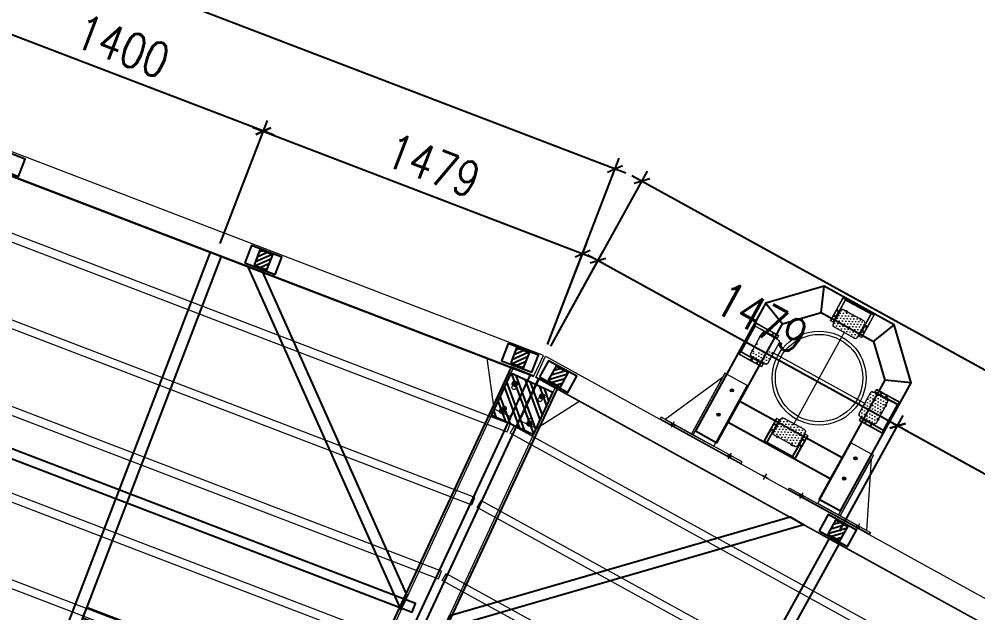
# Model space of a CAD drawing. Extents: x 8238 to 123366, y -35216 to 128109.
# Drawn here: x 83776 to 87922, y 96279 to 98847 of the extents above; entities that cross this region are included whole.
import ezdxf

# ---------------------------------------------------------------- set-up
doc = ezdxf.new("R2010")
doc.units = 0
doc.header["$LTSCALE"] = 1000
doc.header["$MEASUREMENT"] = 0
for name, pattern in [('CENTER', [2, 1.25, -0.25, 0.25, -0.25]), ('DASHED', [0.75, 0.5, -0.25]), ('HIDDEN', [0.375, 0.25, -0.125])]:
    doc.linetypes.add(name, pattern=pattern)
for name, color, linetype in [('主框型材', 4, 'Continuous'), ('卡槽', 242, 'Continuous'), ('标注', 9, 'Continuous'), ('栏杆基座', 214, 'Continuous'), ('栏杆柱', 6, 'Continuous'), ('连接端梁', 130, 'Continuous'), ('铝横梁', 220, 'Continuous')]:
    doc.layers.add(name, color=color, linetype=linetype)
for name, color, linetype, lineweight in [('加强板', 140, 'Continuous', 18), ('导框型材', 2, 'Continuous', 18), ('虚线', 8, 'Continuous', 0), ('轮子座', 7, 'Continuous', 9), ('铝主梁', 3, 'Continuous', 9), ('铝龙骨', 7, 'Continuous', 9)]:
    doc.layers.add(name, color=color, linetype=linetype, lineweight=lineweight)
doc.styles.add('HZTXT', font='txtw.shx', dxfattribs={"width": 0.8, "bigfont": 'hztxtw.shx'})
doc.dimstyles.new('DIM-50', dxfattribs={"dimscale": 50, "dimtxt": 3, "dimasz": 1, "dimexe": 1, "dimexo": 1, "dimgap": 1, "dimtad": 1, "dimdec": 1, "dimdsep": 46, "dimtxsty": 'HZTXT', "dimblk": 'OBLIQUE', "dimblk1": 'ARCHTICK', "dimblk2": 'OBLIQUE', "dimcen": 0, "dimdle": 1, "dimclrd": 9, "dimclre": 9, "dimclrt": 2, "dimadec": 1, "dimazin": 0, "dimtfac": 1, "dimtdec": 1, "dimtix": 1, "dimtmove": 2, "dimatfit": 3, "dimldrblk": 'OBLIQUE', "dimfxl": 15, "dimtolj": 1, "dimtzin": 0, "dimarcsym": 1})
pattern_1 = [(0, (1212.185, -561.11), (6.35, 12.7), [0, -12.7])]

# ---------------------------------------------------------------- blocks, each defined once
blk = doc.blocks.new('_Oblique')
at = {"color": 0, "linetype": 'ByBlock', "lineweight": -2}
blk.add_line((-0.5, -0.5), (0.5, 0.5), dxfattribs=at)
blk = doc.blocks.new('*D65')
at = {"layer": 'Defpoints', "color": 0, "transparency": 16777216}
for p in [(54683.7, 72099.8), (54683.7, 71529.9), (56083.7, 71529.9)]:
    blk.add_point(p, dxfattribs=at)
at = {"layer": '标注', "color": 9, "lineweight": -2, "transparency": 16777216}
for p, q in [((54683.7, 71579.9), (54683.7, 72149.8)), ((56083.7, 71579.9), (56083.7, 72149.8)), ((56133.7, 72099.8), (54633.7, 72099.8))]:
    blk.add_line(p, q, dxfattribs=at)
at = {"layer": '标注', "color": 9, "lineweight": -2, "transparency": 16777216, "xscale": 50, "yscale": 50, "zscale": 50, "rotation": 180}
blk.add_blockref('_Oblique', (54683.7, 72099.8), dxfattribs=at)
at = {"layer": '标注', "color": 9, "lineweight": -2, "transparency": 16777216, "xscale": 50, "yscale": 50, "zscale": 50}
blk.add_blockref('_Oblique', (56083.7, 72099.8), dxfattribs=at)
at = {"layer": '标注', "color": 2, "transparency": 16777216, "insert": (55383.7, 72224.8), "char_height": 150, "attachment_point": 5, "style": 'HZTXT'}
blk.add_mtext('\\A1;1400', dxfattribs=at)
blk = doc.blocks.new('_ArchTick')
at = {"color": 0, "linetype": 'ByBlock', "const_width": 0.4}
blk.add_lwpolyline([(-0.5, -0.5), (0.5, 0.5)], dxfattribs=at)
blk = doc.blocks.new('*D67')
at = {"layer": 'Defpoints', "color": 0, "transparency": 16777216}
for p in [(57562.7, 72492.5), (49004.7, 71627.9), (57562.7, 71627.9)]:
    blk.add_point(p, dxfattribs=at)
at = {"layer": '标注', "color": 9, "lineweight": -2, "transparency": 16777216}
for p, q in [((49004.7, 71677.9), (49004.7, 72542.5)), ((57562.7, 71677.9), (57562.7, 72542.5)), ((48954.7, 72492.5), (57612.7, 72492.5))]:
    blk.add_line(p, q, dxfattribs=at)
at = {"layer": '标注', "color": 9, "lineweight": -2, "transparency": 16777216, "xscale": 50, "yscale": 50, "zscale": 50, "rotation": 180}
blk.add_blockref('_Oblique', (49004.7, 72492.5), dxfattribs=at)
at = {"layer": '标注', "color": 9, "lineweight": -2, "transparency": 16777216, "xscale": 50, "yscale": 50, "zscale": 50}
blk.add_blockref('_Oblique', (57562.7, 72492.5), dxfattribs=at)
at = {"layer": '标注', "color": 2, "transparency": 16777216, "insert": (53283.7, 72617.5), "char_height": 150, "attachment_point": 5, "style": 'HZTXT'}
blk.add_mtext('\\A1;8558', dxfattribs=at)
blk = doc.blocks.new('*D68')
at = {"layer": 'Defpoints', "color": 0, "transparency": 16777216}
for p in [(57562.7, 72099.8), (57562.7, 71627.9), (56083.7, 71529.9)]:
    blk.add_point(p, dxfattribs=at)
at = {"layer": '标注', "color": 9, "lineweight": -2, "transparency": 16777216}
for p, q in [((56083.7, 71579.9), (56083.7, 72149.8)), ((57562.7, 71677.9), (57562.7, 72149.8)), ((56033.7, 72099.8), (57612.7, 72099.8))]:
    blk.add_line(p, q, dxfattribs=at)
at = {"layer": '标注', "color": 9, "lineweight": -2, "transparency": 16777216, "xscale": 50, "yscale": 50, "zscale": 50, "rotation": 180}
blk.add_blockref('_Oblique', (56083.7, 72099.8), dxfattribs=at)
at = {"layer": '标注', "color": 9, "lineweight": -2, "transparency": 16777216, "xscale": 50, "yscale": 50, "zscale": 50}
blk.add_blockref('_Oblique', (57562.7, 72099.8), dxfattribs=at)
at = {"layer": '标注', "color": 2, "transparency": 16777216, "insert": (56823.2, 72224.8), "char_height": 150, "attachment_point": 5, "style": 'HZTXT'}
blk.add_mtext('\\A1;1479', dxfattribs=at)
blk = doc.blocks.new('*D92')
at = {"layer": 'Defpoints', "color": 0, "transparency": 16777216}
for p in [(66171.6, 71967.1), (64771.6, 71397.2), (66171.6, 71397.2)]:
    blk.add_point(p, dxfattribs=at)
at = {"layer": '标注', "color": 9, "lineweight": -2, "transparency": 16777216}
for p, q in [((64771.6, 71447.2), (64771.6, 72017.1)), ((66171.6, 71447.2), (66171.6, 72017.1)), ((64721.6, 71967.1), (66221.6, 71967.1))]:
    blk.add_line(p, q, dxfattribs=at)
at = {"layer": '标注', "color": 9, "lineweight": -2, "transparency": 16777216, "xscale": 50, "yscale": 50, "zscale": 50, "rotation": 180}
blk.add_blockref('_Oblique', (64771.6, 71967.1), dxfattribs=at)
at = {"layer": '标注', "color": 9, "lineweight": -2, "transparency": 16777216, "xscale": 50, "yscale": 50, "zscale": 50}
blk.add_blockref('_Oblique', (66171.6, 71967.1), dxfattribs=at)
at = {"layer": '标注', "color": 2, "transparency": 16777216, "insert": (65471.6, 72092.1), "char_height": 150, "attachment_point": 5, "style": 'HZTXT'}
blk.add_mtext('\\A1;1400', dxfattribs=at)
blk = doc.blocks.new('*D95')
at = {"layer": 'Defpoints', "color": 0, "transparency": 16777216}
for p in [(63292.6, 72359.8), (63292.6, 71495.2), (71850.6, 71495.2)]:
    blk.add_point(p, dxfattribs=at)
at = {"layer": '标注', "color": 9, "lineweight": -2, "transparency": 16777216}
for p, q in [((63292.6, 71545.2), (63292.6, 72409.8)), ((71850.6, 71545.2), (71850.6, 72409.8)), ((71900.6, 72359.8), (63242.6, 72359.8))]:
    blk.add_line(p, q, dxfattribs=at)
at = {"layer": '标注', "color": 9, "lineweight": -2, "transparency": 16777216, "xscale": 50, "yscale": 50, "zscale": 50, "rotation": 180}
blk.add_blockref('_Oblique', (63292.6, 72359.8), dxfattribs=at)
at = {"layer": '标注', "color": 9, "lineweight": -2, "transparency": 16777216, "xscale": 50, "yscale": 50, "zscale": 50}
blk.add_blockref('_Oblique', (71850.6, 72359.8), dxfattribs=at)
at = {"layer": '标注', "color": 2, "transparency": 16777216, "insert": (67571.6, 72484.8), "char_height": 150, "attachment_point": 5, "style": 'HZTXT'}
blk.add_mtext('\\A1;8558', dxfattribs=at)
blk = doc.blocks.new('*D96')
at = {"layer": 'Defpoints', "color": 0, "transparency": 16777216}
for p in [(63292.6, 71967.1), (63292.6, 71495.2), (64771.6, 71397.2)]:
    blk.add_point(p, dxfattribs=at)
at = {"layer": '标注', "color": 9, "lineweight": -2, "transparency": 16777216}
for p, q in [((63292.6, 71545.2), (63292.6, 72017.1)), ((64771.6, 71447.2), (64771.6, 72017.1)), ((64821.6, 71967.1), (63242.6, 71967.1))]:
    blk.add_line(p, q, dxfattribs=at)
at = {"layer": '标注', "color": 9, "lineweight": -2, "transparency": 16777216, "xscale": 50, "yscale": 50, "zscale": 50, "rotation": 180}
blk.add_blockref('_Oblique', (63292.6, 71967.1), dxfattribs=at)
at = {"layer": '标注', "color": 9, "lineweight": -2, "transparency": 16777216, "xscale": 50, "yscale": 50, "zscale": 50}
blk.add_blockref('_Oblique', (64771.6, 71967.1), dxfattribs=at)
at = {"layer": '标注', "color": 2, "transparency": 16777216, "insert": (64032.1, 72092.1), "char_height": 150, "attachment_point": 5, "style": 'HZTXT'}
blk.add_mtext('\\A1;1479', dxfattribs=at)
blk = doc.blocks.new('橡胶块200x200x60')
h = blk.add_hatch()
h.set_pattern_fill('ANSI32', color=256, scale=10)
h.set_pattern_definition([(45, (0, 0), (-33.67596, 33.67596), []), (45, (22.45, 0), (-33.67596, 33.67596), [])])
h.paths.add_polyline_path([(25487.9, 88551.2), (25687.9, 88551.2), (25687.9, 88751.2), (25487.9, 88751.2)])
blk.add_lwpolyline([(25487.9, 88551.2), (25687.9, 88551.2), (25687.9, 88751.2), (25487.9, 88751.2)], close=True)
for points in [[(25522.9, 88726.2), (25522.9, 88706.2)], [(25652.9, 88726.2), (25652.9, 88706.2)], [(25512.9, 88716.2), (25532.9, 88716.2)], [(25662.9, 88716.2), (25642.9, 88716.2)], [(25522.9, 88576.2), (25522.9, 88596.2)], [(25652.9, 88576.2), (25652.9, 88596.2)], [(25512.9, 88586.2), (25532.9, 88586.2)], [(25662.9, 88586.2), (25642.9, 88586.2)]]:
    blk.add_lwpolyline(points)
for centre, radius in [((25522.9, 88716.2), 10), ((25522.9, 88716.2), 8), ((25652.9, 88716.2), 10), ((25652.9, 88716.2), 8), ((25522.9, 88586.2), 10), ((25652.9, 88586.2), 10), ((25522.9, 88586.2), 8), ((25652.9, 88586.2), 8)]:
    blk.add_circle(centre, radius)
blk = doc.blocks.new('*U906')
h = blk.add_hatch()
h.set_pattern_fill('DOTS', color=256, scale=8)
h.set_pattern_definition(pattern_1)
h.paths.add_polyline_path([(64, 50, 0.4142135624), (54, 60), (-11, 60, 0.4142135624), (-21, 50), (-21, -50, 0.4142135624), (-11, -60), (54, -60, 0.4142135624), (64, -50)])
at = {"layer": '导框型材', "color": 0, "linetype": 'Continuous'}
for p, q in [((-64, 63.508929), (-64, 75.5)), ((-64, 75.5), (-63.389317, 75.5)), ((-64, -63.50893), (-64, 63.508929)), ((-7.891644, 75.5), (-63.389317, 75.5)), ((-63.389317, 75.5), (-63.389317, 64.5)), ((-63.389317, 64.5), (-7.891644, 64.5)), ((-62, 77.5), (-6.502327, 77.5)), ((-62, 62.5), (-62, -62.5)), ((-6.502327, 62.5), (-62, 62.5)), ((-2.965328, 75.5), (-7.891644, 75.5)), ((-7.891644, 75.5), (-7.891644, 64.5)), ((-7.891644, 64.5), (-2.965328, 64.5)), ((-6.502327, 77.5), (-1.08338, 77.5)), ((-1.08338, 62.5), (-6.502327, 62.5)), ((47.5, 75.5), (-2.965328, 75.5)), ((-2.965328, 64.5), (-2.965328, 75.5)), ((47.5, 64.5), (-2.965328, 64.5)), ((-1.08338, 77.5), (45.5, 77.5)), ((45.5, 62.5), (-1.08338, 62.5)), ((31, 62.498484), (31, 60)), ((47.5, 64.5), (47.5, 75.5)), ((-64, -63.78066), (-64, -63.500287)), ((-64, -75.5), (-64, -63.78066)), ((-64, -75.5), (-63.389317, -75.5)), ((-63.389317, -64.5), (-63.389317, -75.5)), ((-7.891644, -64.5), (-63.389317, -64.5)), ((-63.389317, -75.5), (-7.891644, -75.5)), ((-62, -62.5), (-6.502327, -62.5)), ((-6.502327, -77.5), (-62, -77.5)), ((-2.965328, -64.5), (-7.891644, -64.5)), ((-7.891644, -75.5), (-7.891644, -64.5)), ((-7.891644, -75.5), (-2.965328, -75.5)), ((-6.502327, -62.5), (-1.08338, -62.5)), ((-1.08338, -77.5), (-6.502327, -77.5)), ((47.5, -64.5), (-2.965328, -64.5)), ((-2.965328, -64.5), (-2.965328, -75.5)), ((47.5, -75.5), (-2.965328, -75.5)), ((-1.08338, -62.5), (45.5, -62.5)), ((45.5, -77.5), (-1.08338, -77.5)), ((31, -60), (31, -62.498484)), ((47.5, -75.5), (47.5, -64.5))]:
    blk.add_line(p, q, dxfattribs=at)
at = {"layer": '导框型材', "color": 1, "linetype": 'CENTER', "ltscale": 0.1}
for p, q in [((18.75, 70), (24.25, 70)), ((21.5, 67.25), (21.5, 72.75)), ((18.75, -70), (24.25, -70)), ((21.5, -72.75), (21.5, -67.25))]:
    blk.add_line(p, q, dxfattribs=at)
at = {"layer": '导框型材', "color": 1, "linetype": 'CENTER', "ltscale": 0.28}
for p, q in [((-18.5, 35), (-14.5, 35)), ((-16.5, 37), (-16.5, 33)), ((-18.5, -35), (-14.5, -35)), ((-16.5, -37), (-16.5, -33))]:
    blk.add_line(p, q, dxfattribs=at)
at = {"layer": '导框型材', "color": 1, "linetype": 'CENTER', "ltscale": 0.404352}
for p, q in [((-18.5, 0), (-14.5, 0)), ((-16.5, -2), (-16.5, 2))]:
    blk.add_line(p, q, dxfattribs=at)
at = {"layer": '导框型材', "color": 0}
blk.add_lwpolyline([(-11, 60), (54, 60, -0.4142135624), (64, 50), (64, -50, -0.4142135624), (54, -60), (-11, -60, -0.4142135624), (-21, -50), (-21, 50, -0.4142135624)], format="xyb", close=True, dxfattribs=at)
for centre in [(21.5, 70), (21.5, -70)]:
    blk.add_circle(centre, 2.5, dxfattribs=at)
at = {"layer": '导框型材', "color": 0, "linetype": 'Continuous', "extrusion": (0, 0, -1)}
for centre, start, end in [((62, 75.5), 0, 90), ((62, 64.5), 270, 0), ((62, -64.5), 0, 90), ((62, -75.5), 270, 0)]:
    blk.add_arc(centre, 2, start, end, dxfattribs=at)
at = {"layer": '导框型材', "color": 0, "linetype": 'Continuous'}
for centre, radius, start, end in [((45.5, 75.5), 2, 0, 90), ((45.5, 64.5), 2, 270, 0), ((-16.5, -35), 7, 130.005200884, 229.994799116), ((45.5, -64.5), 2, 0, 90), ((45.5, -75.5), 2, 270, 0)]:
    blk.add_arc(centre, radius, start, end, dxfattribs=at)
at = {"layer": '导框型材', "color": 0, "linetype": 'Continuous', "extrusion": (1.22461e-16, 0, -1)}
blk.add_arc((16.5, 35), 7, 310.005200884, 49.994799116, dxfattribs=at)
at = {"layer": '导框型材', "color": 0, "linetype": 'Continuous'}
for centre, major_axis, ratio, start_param, end_param in [((-62, 75.5), (0, 2), 0.694658, 0, 1.5707963268), ((-6.502327, 75.5), (0, -2), 0.694658, 3.1415926536, 4.7123889804), ((-6.502327, 64.5), (0, 2), 0.694658, 1.5707963268, 3.1415926536), ((-1.08338, 75.5), (0, -2), 0.940974, 3.1415926536, 4.7123889804), ((-1.08338, 64.5), (0, 2), 0.940974, 1.5707963268, 3.1415926536), ((-62, -75.5), (0, 2), 0.694658, 1.5707963268, 3.1415926536), ((-6.502327, -64.5), (0, 2), 0.694658, 0, 1.5707963268), ((-6.502327, -75.5), (0, 2), 0.694658, 1.5707963268, 3.1415926536), ((-1.08338, -64.5), (0, 2), 0.940974, 0, 1.5707963268), ((-1.08338, -75.5), (0, 2), 0.940974, 1.5707963268, 3.1415926536)]:
    blk.add_ellipse(centre, major_axis=major_axis, ratio=ratio, start_param=start_param, end_param=end_param, dxfattribs=at)
at = {"layer": '导框型材', "color": 0, "linetype": 'Continuous', "extrusion": (0, 0, -1)}
for centre, start_param, end_param in [((-62, 64.5), 0, 1.5707963268), ((-62, -64.5), 1.5707963268, 3.1415926536)]:
    blk.add_ellipse(centre, major_axis=(0, -2), ratio=0.694658, start_param=start_param, end_param=end_param, dxfattribs=at)
blk = doc.blocks.new('*U902')
at = {"layer": '轮子座', "color": 0, "linetype": 'ByBlock', "lineweight": -2, "transparency": 16777216}
blk.add_blockref('*U906', (0, 0), dxfattribs=at)
blk = doc.blocks.new('*U903')
h = blk.add_hatch()
h.set_pattern_fill('DOTS', color=256, scale=8)
h.set_pattern_definition(pattern_1)
h.paths.add_polyline_path([(64, 50, 0.4142135624), (54, 60), (-11, 60, 0.4142135624), (-21, 50), (-21, -50, 0.4142135624), (-11, -60), (54, -60, 0.4142135624), (64, -50)])
at = {"layer": '导框型材', "color": 0, "linetype": 'Continuous'}
for p, q in [((-64, 63.508929), (-64, 75.5)), ((-64, 75.5), (-63.389317, 75.5)), ((-64, -63.50893), (-64, 63.508929)), ((-7.891644, 75.5), (-63.389317, 75.5)), ((-63.389317, 75.5), (-63.389317, 64.5)), ((-63.389317, 64.5), (-7.891644, 64.5)), ((-62, 77.5), (-6.502327, 77.5)), ((-62, 62.5), (-62, -62.5)), ((-6.502327, 62.5), (-62, 62.5)), ((-2.965328, 75.5), (-7.891644, 75.5)), ((-7.891644, 75.5), (-7.891644, 64.5)), ((-7.891644, 64.5), (-2.965328, 64.5)), ((-6.502327, 77.5), (-1.08338, 77.5)), ((-1.08338, 62.5), (-6.502327, 62.5)), ((47.5, 75.5), (-2.965328, 75.5)), ((-2.965328, 64.5), (-2.965328, 75.5)), ((47.5, 64.5), (-2.965328, 64.5)), ((-1.08338, 77.5), (45.5, 77.5)), ((45.5, 62.5), (-1.08338, 62.5)), ((31, 62.498484), (31, 60)), ((47.5, 64.5), (47.5, 75.5)), ((-64, -63.78066), (-64, -63.500287)), ((-64, -75.5), (-64, -63.78066)), ((-64, -75.5), (-63.389317, -75.5)), ((-63.389317, -64.5), (-63.389317, -75.5)), ((-7.891644, -64.5), (-63.389317, -64.5)), ((-63.389317, -75.5), (-7.891644, -75.5)), ((-62, -62.5), (-6.502327, -62.5)), ((-6.502327, -77.5), (-62, -77.5)), ((-2.965328, -64.5), (-7.891644, -64.5)), ((-7.891644, -75.5), (-7.891644, -64.5)), ((-7.891644, -75.5), (-2.965328, -75.5)), ((-6.502327, -62.5), (-1.08338, -62.5)), ((-1.08338, -77.5), (-6.502327, -77.5)), ((47.5, -64.5), (-2.965328, -64.5)), ((-2.965328, -64.5), (-2.965328, -75.5)), ((47.5, -75.5), (-2.965328, -75.5)), ((-1.08338, -62.5), (45.5, -62.5)), ((45.5, -77.5), (-1.08338, -77.5)), ((31, -60), (31, -62.498484)), ((47.5, -75.5), (47.5, -64.5))]:
    blk.add_line(p, q, dxfattribs=at)
at = {"layer": '导框型材', "color": 1, "linetype": 'CENTER', "ltscale": 0.1}
for p, q in [((18.75, 70), (24.25, 70)), ((21.5, 67.25), (21.5, 72.75)), ((18.75, -70), (24.25, -70)), ((21.5, -72.75), (21.5, -67.25))]:
    blk.add_line(p, q, dxfattribs=at)
at = {"layer": '导框型材', "color": 1, "linetype": 'CENTER', "ltscale": 0.28}
for p, q in [((-18.5, 35), (-14.5, 35)), ((-16.5, 37), (-16.5, 33)), ((-18.5, -35), (-14.5, -35)), ((-16.5, -37), (-16.5, -33))]:
    blk.add_line(p, q, dxfattribs=at)
at = {"layer": '导框型材', "color": 1, "linetype": 'CENTER', "ltscale": 0.404352}
for p, q in [((-18.5, 0), (-14.5, 0)), ((-16.5, -2), (-16.5, 2))]:
    blk.add_line(p, q, dxfattribs=at)
at = {"layer": '导框型材', "color": 0}
blk.add_lwpolyline([(-11, 60), (54, 60, -0.4142135624), (64, 50), (64, -50, -0.4142135624), (54, -60), (-11, -60, -0.4142135624), (-21, -50), (-21, 50, -0.4142135624)], format="xyb", close=True, dxfattribs=at)
for centre in [(21.5, 70), (21.5, -70)]:
    blk.add_circle(centre, 2.5, dxfattribs=at)
at = {"layer": '导框型材', "color": 0, "linetype": 'Continuous', "extrusion": (0, 0, -1)}
for centre, start, end in [((62, 75.5), 0, 90), ((62, 64.5), 270, 0), ((62, -64.5), 0, 90), ((62, -75.5), 270, 0)]:
    blk.add_arc(centre, 2, start, end, dxfattribs=at)
at = {"layer": '导框型材', "color": 0, "linetype": 'Continuous'}
for centre, radius, start, end in [((45.5, 75.5), 2, 0, 90), ((45.5, 64.5), 2, 270, 0), ((-16.5, -35), 7, 130.005200884, 229.994799116), ((45.5, -64.5), 2, 0, 90), ((45.5, -75.5), 2, 270, 0)]:
    blk.add_arc(centre, radius, start, end, dxfattribs=at)
at = {"layer": '导框型材', "color": 0, "linetype": 'Continuous', "extrusion": (1.22461e-16, 0, -1)}
blk.add_arc((16.5, 35), 7, 310.005200884, 49.994799116, dxfattribs=at)
at = {"layer": '导框型材', "color": 0, "linetype": 'Continuous'}
for centre, major_axis, ratio, start_param, end_param in [((-62, 75.5), (0, 2), 0.694658, 0, 1.5707963268), ((-6.502327, 75.5), (0, -2), 0.694658, 3.1415926536, 4.7123889804), ((-6.502327, 64.5), (0, 2), 0.694658, 1.5707963268, 3.1415926536), ((-1.08338, 75.5), (0, -2), 0.940974, 3.1415926536, 4.7123889804), ((-1.08338, 64.5), (0, 2), 0.940974, 1.5707963268, 3.1415926536), ((-62, -75.5), (0, 2), 0.694658, 1.5707963268, 3.1415926536), ((-6.502327, -64.5), (0, 2), 0.694658, 0, 1.5707963268), ((-6.502327, -75.5), (0, 2), 0.694658, 1.5707963268, 3.1415926536), ((-1.08338, -64.5), (0, 2), 0.940974, 0, 1.5707963268), ((-1.08338, -75.5), (0, 2), 0.940974, 1.5707963268, 3.1415926536)]:
    blk.add_ellipse(centre, major_axis=major_axis, ratio=ratio, start_param=start_param, end_param=end_param, dxfattribs=at)
at = {"layer": '导框型材', "color": 0, "linetype": 'Continuous', "extrusion": (0, 0, -1)}
for centre, start_param, end_param in [((-62, 64.5), 0, 1.5707963268), ((-62, -64.5), 1.5707963268, 3.1415926536)]:
    blk.add_ellipse(centre, major_axis=(0, -2), ratio=0.694658, start_param=start_param, end_param=end_param, dxfattribs=at)
blk = doc.blocks.new('*U904')
at = {"layer": '轮子座', "color": 0, "linetype": 'ByBlock', "lineweight": -2, "transparency": 16777216}
blk.add_blockref('*U903', (0, 0), dxfattribs=at)
blk = doc.blocks.new('*U905')
h = blk.add_hatch()
h.set_pattern_fill('DOTS', color=256, scale=8)
h.set_pattern_definition(pattern_1)
h.paths.add_polyline_path([(64, 50, 0.4142135624), (54, 60), (-11, 60, 0.4142135624), (-21, 50), (-21, -50, 0.4142135624), (-11, -60), (54, -60, 0.4142135624), (64, -50)])
at = {"layer": '导框型材', "color": 0, "linetype": 'Continuous'}
for p, q in [((-64, 63.508929), (-64, 75.5)), ((-64, 75.5), (-63.389317, 75.5)), ((-64, -63.50893), (-64, 63.508929)), ((-7.891644, 75.5), (-63.389317, 75.5)), ((-63.389317, 75.5), (-63.389317, 64.5)), ((-63.389317, 64.5), (-7.891644, 64.5)), ((-62, 77.5), (-6.502327, 77.5)), ((-62, 62.5), (-62, -62.5)), ((-6.502327, 62.5), (-62, 62.5)), ((-2.965328, 75.5), (-7.891644, 75.5)), ((-7.891644, 75.5), (-7.891644, 64.5)), ((-7.891644, 64.5), (-2.965328, 64.5)), ((-6.502327, 77.5), (-1.08338, 77.5)), ((-1.08338, 62.5), (-6.502327, 62.5)), ((47.5, 75.5), (-2.965328, 75.5)), ((-2.965328, 64.5), (-2.965328, 75.5)), ((47.5, 64.5), (-2.965328, 64.5)), ((-1.08338, 77.5), (45.5, 77.5)), ((45.5, 62.5), (-1.08338, 62.5)), ((31, 62.498484), (31, 60)), ((47.5, 64.5), (47.5, 75.5)), ((-64, -63.78066), (-64, -63.500287)), ((-64, -75.5), (-64, -63.78066)), ((-64, -75.5), (-63.389317, -75.5)), ((-63.389317, -64.5), (-63.389317, -75.5)), ((-7.891644, -64.5), (-63.389317, -64.5)), ((-63.389317, -75.5), (-7.891644, -75.5)), ((-62, -62.5), (-6.502327, -62.5)), ((-6.502327, -77.5), (-62, -77.5)), ((-2.965328, -64.5), (-7.891644, -64.5)), ((-7.891644, -75.5), (-7.891644, -64.5)), ((-7.891644, -75.5), (-2.965328, -75.5)), ((-6.502327, -62.5), (-1.08338, -62.5)), ((-1.08338, -77.5), (-6.502327, -77.5)), ((47.5, -64.5), (-2.965328, -64.5)), ((-2.965328, -64.5), (-2.965328, -75.5)), ((47.5, -75.5), (-2.965328, -75.5)), ((-1.08338, -62.5), (45.5, -62.5)), ((45.5, -77.5), (-1.08338, -77.5)), ((31, -60), (31, -62.498484)), ((47.5, -75.5), (47.5, -64.5))]:
    blk.add_line(p, q, dxfattribs=at)
at = {"layer": '导框型材', "color": 1, "linetype": 'CENTER', "ltscale": 0.1}
for p, q in [((18.75, 70), (24.25, 70)), ((21.5, 67.25), (21.5, 72.75)), ((18.75, -70), (24.25, -70)), ((21.5, -72.75), (21.5, -67.25))]:
    blk.add_line(p, q, dxfattribs=at)
at = {"layer": '导框型材', "color": 1, "linetype": 'CENTER', "ltscale": 0.28}
for p, q in [((-18.5, 35), (-14.5, 35)), ((-16.5, 37), (-16.5, 33)), ((-18.5, -35), (-14.5, -35)), ((-16.5, -37), (-16.5, -33))]:
    blk.add_line(p, q, dxfattribs=at)
at = {"layer": '导框型材', "color": 1, "linetype": 'CENTER', "ltscale": 0.404352}
for p, q in [((-18.5, 0), (-14.5, 0)), ((-16.5, -2), (-16.5, 2))]:
    blk.add_line(p, q, dxfattribs=at)
at = {"layer": '导框型材', "color": 0}
blk.add_lwpolyline([(-11, 60), (54, 60, -0.4142135624), (64, 50), (64, -50, -0.4142135624), (54, -60), (-11, -60, -0.4142135624), (-21, -50), (-21, 50, -0.4142135624)], format="xyb", close=True, dxfattribs=at)
for centre in [(21.5, 70), (21.5, -70)]:
    blk.add_circle(centre, 2.5, dxfattribs=at)
at = {"layer": '导框型材', "color": 0, "linetype": 'Continuous', "extrusion": (0, 0, -1)}
for centre, start, end in [((62, 75.5), 0, 90), ((62, 64.5), 270, 0), ((62, -64.5), 0, 90), ((62, -75.5), 270, 0)]:
    blk.add_arc(centre, 2, start, end, dxfattribs=at)
at = {"layer": '导框型材', "color": 0, "linetype": 'Continuous'}
for centre, radius, start, end in [((45.5, 75.5), 2, 0, 90), ((45.5, 64.5), 2, 270, 0), ((-16.5, -35), 7, 130.005200884, 229.994799116), ((45.5, -64.5), 2, 0, 90), ((45.5, -75.5), 2, 270, 0)]:
    blk.add_arc(centre, radius, start, end, dxfattribs=at)
at = {"layer": '导框型材', "color": 0, "linetype": 'Continuous', "extrusion": (1.22461e-16, 0, -1)}
blk.add_arc((16.5, 35), 7, 310.005200884, 49.994799116, dxfattribs=at)
at = {"layer": '导框型材', "color": 0, "linetype": 'Continuous'}
for centre, major_axis, ratio, start_param, end_param in [((-62, 75.5), (0, 2), 0.694658, 0, 1.5707963268), ((-6.502327, 75.5), (0, -2), 0.694658, 3.1415926536, 4.7123889804), ((-6.502327, 64.5), (0, 2), 0.694658, 1.5707963268, 3.1415926536), ((-1.08338, 75.5), (0, -2), 0.940974, 3.1415926536, 4.7123889804), ((-1.08338, 64.5), (0, 2), 0.940974, 1.5707963268, 3.1415926536), ((-62, -75.5), (0, 2), 0.694658, 1.5707963268, 3.1415926536), ((-6.502327, -64.5), (0, 2), 0.694658, 0, 1.5707963268), ((-6.502327, -75.5), (0, 2), 0.694658, 1.5707963268, 3.1415926536), ((-1.08338, -64.5), (0, 2), 0.940974, 0, 1.5707963268), ((-1.08338, -75.5), (0, 2), 0.940974, 1.5707963268, 3.1415926536)]:
    blk.add_ellipse(centre, major_axis=major_axis, ratio=ratio, start_param=start_param, end_param=end_param, dxfattribs=at)
at = {"layer": '导框型材', "color": 0, "linetype": 'Continuous', "extrusion": (0, 0, -1)}
for centre, start_param, end_param in [((-62, 64.5), 0, 1.5707963268), ((-62, -64.5), 1.5707963268, 3.1415926536)]:
    blk.add_ellipse(centre, major_axis=(0, -2), ratio=0.694658, start_param=start_param, end_param=end_param, dxfattribs=at)
blk = doc.blocks.new('*U908')
at = {"layer": '轮子座', "color": 0, "linetype": 'ByBlock', "lineweight": -2, "transparency": 16777216}
blk.add_blockref('*U905', (0, 0), dxfattribs=at)
blk = doc.blocks.new('*U909')
h = blk.add_hatch()
h.set_pattern_fill('DOTS', color=256, scale=8)
h.set_pattern_definition(pattern_1)
h.paths.add_polyline_path([(64, 50, 0.4142135624), (54, 60), (-11, 60, 0.4142135624), (-21, 50), (-21, -50, 0.4142135624), (-11, -60), (54, -60, 0.4142135624), (64, -50)])
at = {"layer": '导框型材', "color": 0, "linetype": 'Continuous'}
for p, q in [((-64, 63.508929), (-64, 75.5)), ((-64, 75.5), (-63.389317, 75.5)), ((-64, -63.50893), (-64, 63.508929)), ((-7.891644, 75.5), (-63.389317, 75.5)), ((-63.389317, 75.5), (-63.389317, 64.5)), ((-63.389317, 64.5), (-7.891644, 64.5)), ((-62, 77.5), (-6.502327, 77.5)), ((-62, 62.5), (-62, -62.5)), ((-6.502327, 62.5), (-62, 62.5)), ((-2.965328, 75.5), (-7.891644, 75.5)), ((-7.891644, 75.5), (-7.891644, 64.5)), ((-7.891644, 64.5), (-2.965328, 64.5)), ((-6.502327, 77.5), (-1.08338, 77.5)), ((-1.08338, 62.5), (-6.502327, 62.5)), ((47.5, 75.5), (-2.965328, 75.5)), ((-2.965328, 64.5), (-2.965328, 75.5)), ((47.5, 64.5), (-2.965328, 64.5)), ((-1.08338, 77.5), (45.5, 77.5)), ((45.5, 62.5), (-1.08338, 62.5)), ((31, 62.498484), (31, 60)), ((47.5, 64.5), (47.5, 75.5)), ((-64, -63.78066), (-64, -63.500287)), ((-64, -75.5), (-64, -63.78066)), ((-64, -75.5), (-63.389317, -75.5)), ((-63.389317, -64.5), (-63.389317, -75.5)), ((-7.891644, -64.5), (-63.389317, -64.5)), ((-63.389317, -75.5), (-7.891644, -75.5)), ((-62, -62.5), (-6.502327, -62.5)), ((-6.502327, -77.5), (-62, -77.5)), ((-2.965328, -64.5), (-7.891644, -64.5)), ((-7.891644, -75.5), (-7.891644, -64.5)), ((-7.891644, -75.5), (-2.965328, -75.5)), ((-6.502327, -62.5), (-1.08338, -62.5)), ((-1.08338, -77.5), (-6.502327, -77.5)), ((47.5, -64.5), (-2.965328, -64.5)), ((-2.965328, -64.5), (-2.965328, -75.5)), ((47.5, -75.5), (-2.965328, -75.5)), ((-1.08338, -62.5), (45.5, -62.5)), ((45.5, -77.5), (-1.08338, -77.5)), ((31, -60), (31, -62.498484)), ((47.5, -75.5), (47.5, -64.5))]:
    blk.add_line(p, q, dxfattribs=at)
at = {"layer": '导框型材', "color": 1, "linetype": 'CENTER', "ltscale": 0.1}
for p, q in [((18.75, 70), (24.25, 70)), ((21.5, 67.25), (21.5, 72.75)), ((18.75, -70), (24.25, -70)), ((21.5, -72.75), (21.5, -67.25))]:
    blk.add_line(p, q, dxfattribs=at)
at = {"layer": '导框型材', "color": 1, "linetype": 'CENTER', "ltscale": 0.28}
for p, q in [((-18.5, 35), (-14.5, 35)), ((-16.5, 37), (-16.5, 33)), ((-18.5, -35), (-14.5, -35)), ((-16.5, -37), (-16.5, -33))]:
    blk.add_line(p, q, dxfattribs=at)
at = {"layer": '导框型材', "color": 1, "linetype": 'CENTER', "ltscale": 0.404352}
for p, q in [((-18.5, 0), (-14.5, 0)), ((-16.5, -2), (-16.5, 2))]:
    blk.add_line(p, q, dxfattribs=at)
at = {"layer": '导框型材', "color": 0}
blk.add_lwpolyline([(-11, 60), (54, 60, -0.4142135624), (64, 50), (64, -50, -0.4142135624), (54, -60), (-11, -60, -0.4142135624), (-21, -50), (-21, 50, -0.4142135624)], format="xyb", close=True, dxfattribs=at)
for centre in [(21.5, 70), (21.5, -70)]:
    blk.add_circle(centre, 2.5, dxfattribs=at)
at = {"layer": '导框型材', "color": 0, "linetype": 'Continuous', "extrusion": (0, 0, -1)}
for centre, start, end in [((62, 75.5), 0, 90), ((62, 64.5), 270, 0), ((62, -64.5), 0, 90), ((62, -75.5), 270, 0)]:
    blk.add_arc(centre, 2, start, end, dxfattribs=at)
at = {"layer": '导框型材', "color": 0, "linetype": 'Continuous'}
for centre, radius, start, end in [((45.5, 75.5), 2, 0, 90), ((45.5, 64.5), 2, 270, 0), ((-16.5, -35), 7, 130.005200884, 229.994799116), ((45.5, -64.5), 2, 0, 90), ((45.5, -75.5), 2, 270, 0)]:
    blk.add_arc(centre, radius, start, end, dxfattribs=at)
at = {"layer": '导框型材', "color": 0, "linetype": 'Continuous', "extrusion": (1.22461e-16, 0, -1)}
blk.add_arc((16.5, 35), 7, 310.005200884, 49.994799116, dxfattribs=at)
at = {"layer": '导框型材', "color": 0, "linetype": 'Continuous'}
for centre, major_axis, ratio, start_param, end_param in [((-62, 75.5), (0, 2), 0.694658, 0, 1.5707963268), ((-6.502327, 75.5), (0, -2), 0.694658, 3.1415926536, 4.7123889804), ((-6.502327, 64.5), (0, 2), 0.694658, 1.5707963268, 3.1415926536), ((-1.08338, 75.5), (0, -2), 0.940974, 3.1415926536, 4.7123889804), ((-1.08338, 64.5), (0, 2), 0.940974, 1.5707963268, 3.1415926536), ((-62, -75.5), (0, 2), 0.694658, 1.5707963268, 3.1415926536), ((-6.502327, -64.5), (0, 2), 0.694658, 0, 1.5707963268), ((-6.502327, -75.5), (0, 2), 0.694658, 1.5707963268, 3.1415926536), ((-1.08338, -64.5), (0, 2), 0.940974, 0, 1.5707963268), ((-1.08338, -75.5), (0, 2), 0.940974, 1.5707963268, 3.1415926536)]:
    blk.add_ellipse(centre, major_axis=major_axis, ratio=ratio, start_param=start_param, end_param=end_param, dxfattribs=at)
at = {"layer": '导框型材', "color": 0, "linetype": 'Continuous', "extrusion": (0, 0, -1)}
for centre, start_param, end_param in [((-62, 64.5), 0, 1.5707963268), ((-62, -64.5), 1.5707963268, 3.1415926536)]:
    blk.add_ellipse(centre, major_axis=(0, -2), ratio=0.694658, start_param=start_param, end_param=end_param, dxfattribs=at)
blk = doc.blocks.new('*U907')
at = {"layer": '轮子座', "color": 0, "linetype": 'ByBlock', "lineweight": -2, "transparency": 16777216}
blk.add_blockref('*U909', (0, 0), dxfattribs=at)
blk = doc.blocks.new('外抱桩器')
for radius in [203, 189]:
    blk.add_circle((0, 486.5), radius)
at = {"layer": '主框型材'}
for points in [[(-358.5, 660.4), (-358.5, 27.9), (-252.5, 27.9), (-252.5, 615.9), (-129.4, 739), (129.4, 739), (252.5, 615.9), (252.5, 27.9), (358.5, 27.9), (358.5, 659.8), (173.3, 845), (-173.3, 845), (-358.5, 659.8)], [(-129.4, 739), (-173.3, 845)], [(129.4, 739), (173.3, 845)], [(-358.5, 659.8), (-252.5, 615.9)], [(358.5, 659.8), (252.5, 615.9)]]:
    blk.add_lwpolyline(points, dxfattribs=at)
blk.add_lwpolyline([(-252.5, 128), (-252.5, 234), (252.5, 234), (252.5, 128)], close=True, dxfattribs=at)
at = {"layer": '导框型材', "color": 1, "linetype": 'CENTER', "ltscale": 5}
for p, q in [((0, 256.1), (0, 717)), ((229.5, 486.5), (-229.5, 486.5))]:
    blk.add_line(p, q, dxfattribs=at)
at = {"layer": '导框型材', "color": 2, "linetype": 'HIDDEN', "ltscale": 100}
for p, q in [((-359, 8), (-359, 308)), ((359, 8), (359, 308))]:
    blk.add_line(p, q, dxfattribs=at)
at = {"layer": '导框型材', "color": 1, "linetype": 'CENTER', "ltscale": 0.28}
for p, q in [((-312.7, 258), (-297.3, 258)), ((-305, 250.3), (-305, 265.7)), ((312.7, 258), (297.3, 258)), ((305, 250.3), (305, 265.7)), ((-312.7, 138), (-297.3, 138)), ((-305, 130.3), (-305, 145.7)), ((312.7, 158), (297.3, 158)), ((305, 150.3), (305, 165.7))]:
    blk.add_line(p, q, dxfattribs=at)
at = {"layer": '导框型材', "color": 2, "linetype": 'DASHED', "ltscale": 2}
for p, q in [((-517, 0), (-117, 0)), ((517, 0), (117, 0))]:
    blk.add_line(p, q, dxfattribs=at)
at = {"layer": '导框型材', "color": 1, "linetype": 'CENTER', "ltscale": 0.36}
for p, q in [((-464, 8), (-464, 0)), ((-457, 18.1), (-457, -9.9)), ((-450, 8), (-450, 0)), ((-184, 8), (-184, 0)), ((-177, 18.1), (-177, -9.9)), ((-170, 8), (-170, 0)), ((-14, 0), (14, 0)), ((0, 14), (0, -14)), ((170, 8), (170, 0)), ((177, 18.1), (177, -9.9)), ((184, 8), (184, 0)), ((450, 8), (450, 0)), ((457, 18.1), (457, -9.9)), ((464, 8), (464, 0))]:
    blk.add_line(p, q, dxfattribs=at)
at = {"layer": '导框型材', "color": 2}
for points in [[(-257, 8), (-257, 308), (-367, 308), (-367, 8)], [(257, 8), (257, 308), (367, 308), (367, 8)], [(-517, 0), (-117, 0), (-117, 8), (-517, 8)], [(517, 0), (117, 0), (117, 8), (517, 8)]]:
    blk.add_lwpolyline(points, close=True, dxfattribs=at)
for points in [[(-497, 8), (-367, 8), (-367, 288), (-497, 8)], [(497, 8), (367, 8), (367, 288), (497, 8)]]:
    blk.add_lwpolyline(points, dxfattribs=at)
for centre in [(-305, 258), (305, 258), (-305, 138), (305, 158)]:
    blk.add_circle(centre, 7, dxfattribs=at)
at = {"layer": '轮子座', "color": 7, "xscale": -1, "rotation": 90}
blk.add_blockref('*U908', (0, 775.5), dxfattribs=at)
at = {"layer": '轮子座', "color": 7}
blk.add_blockref('*U902', (-289, 486.5), dxfattribs=at)
at = {"layer": '轮子座', "color": 7, "xscale": -1}
blk.add_blockref('*U904', (289, 486.5), dxfattribs=at)
at = {"layer": '轮子座', "color": 7, "rotation": 90}
blk.add_blockref('*U907', (0, 197.5), dxfattribs=at)
blk = doc.blocks.new('M31')
h = blk.add_hatch()
h.set_pattern_fill('ANSI31', color=256, scale=10)
h.set_pattern_definition([(45, (6954.296, 3401.942), (-11.2253202, 11.2253202), [])])
h.paths.add_polyline_path([(56253.84, 71544.84), (56313.84, 71544.84), (56313.84, 71614.84), (56253.84, 71614.84)])
h = blk.add_hatch()
h.set_pattern_fill('ANSI31', color=256, scale=10)
h.set_pattern_definition([(45, (8142.232, 3403.884), (-11.2253202, 11.2253202), [])])
h.paths.add_polyline_path([(57441.78, 71546.78), (57501.78, 71546.78), (57501.78, 71616.78), (57441.78, 71616.78)])
blk.add_lwpolyline([(57450.17, 71529.9), (57445.92, 71468.27)])
at = {"layer": '加强板', "color": 5}
blk.add_lwpolyline([(57538.31, 71529.9), (57338.32, 71529.9), (57444.76, 71335.87), (57524.57, 71330.37)], close=True, dxfattribs=at)
blk.add_lwpolyline([(57538.31, 71529.9), (57338.32, 71529.9), (57444.76, 71335.87), (57524.57, 71330.37)], close=True, dxfattribs=at)
for centre in [(57492.91, 71452.84), (57492.91, 71452.84), (57486.04, 71353.07), (57486.04, 71353.07)]:
    blk.add_circle(centre, 9, dxfattribs=at)
at = {"layer": '卡槽', "color": 22, "ltscale": 5000, "elevation": 0}
blk.add_lwpolyline([(49134.24, 70427.88), (49134.24, 70387.88), (57430.06, 70387.88), (57430.06, 70427.88)], close=True, dxfattribs=at)
at = {"layer": '栏杆基座'}
for points in [[(55025.9, 71537.9), (55165.9, 71537.9), (55165.9, 71617.9), (55025.9, 71617.9)], [(56213.84, 71539.84), (56353.84, 71539.84), (56353.84, 71619.84), (56213.84, 71619.84)], [(57401.78, 71541.78), (57541.78, 71541.78), (57541.78, 71621.78), (57401.78, 71621.78)]]:
    blk.add_lwpolyline(points, close=True, dxfattribs=at)
at = {"layer": '栏杆柱'}
for points in [[(56253.84, 71544.84), (56313.84, 71544.84), (56313.84, 71614.84), (56253.84, 71614.84)], [(57441.78, 71546.78), (57501.78, 71546.78), (57501.78, 71616.78), (57441.78, 71616.78)]]:
    blk.add_lwpolyline(points, close=True, dxfattribs=at)
at = {"layer": '虚线', "color": 1, "linetype": 'HIDDEN', "ltscale": 300}
for p, q in [((57555.42, 71529.9), (49011.45, 71529.9)), ((57555.42, 71529.9), (49011.45, 71529.9)), ((57460.19, 71529.9), (57232.56, 68225.9)), ((57460.19, 71529.9), (57232.56, 68225.9))]:
    blk.add_line(p, q, dxfattribs=at)
at = {"layer": '连接端梁'}
blk.add_lwpolyline([(57312.75, 68225.9), (57540.38, 71529.9), (57450.17, 71529.9), (57222.53, 68225.9)], close=True, dxfattribs=at)
blk.add_lwpolyline([(57312.75, 68225.9), (57540.38, 71529.9), (57450.17, 71529.9), (57222.53, 68225.9)], close=True, dxfattribs=at)
at = {"layer": '铝主梁', "color": 3}
blk.add_lwpolyline([(49004.67, 71627.9), (49012.14, 71527.9), (57555.27, 71527.9), (57562.71, 71627.9), (49004.7, 71627.9)], dxfattribs=at)
at = {"layer": '铝横梁', "color": 243}
for points in [[(56107.69, 71529.9), (56107.69, 68225.9), (56057.69, 68225.9), (56057.69, 71529.9)], [(57383.6, 70446.85), (56300.58, 71529.89), (56231.28, 71528.48), (57377.81, 70381.93)]]:
    blk.add_lwpolyline(points, close=True, dxfattribs=at)
at = {"layer": '铝横梁', "color": 243, "elevation": 0}
blk.add_lwpolyline([(57346.06, 69901.87), (56107.7, 69901.88), (56107.7, 69853.88), (57342.75, 69853.87)], close=True, dxfattribs=at)
at = {"layer": '铝龙骨', "color": 0}
for points in [[(57534.71, 71262.9), (57534.71, 71297.9), (49036.71, 71297.9), (49036.71, 71262.9)], [(57504.71, 70912.9), (57504.71, 70947.9), (49061.71, 70947.9), (49061.71, 70912.9)], [(57484.71, 70562.9), (57484.71, 70597.9), (49091.71, 70597.9), (49091.71, 70562.9)], [(57464.71, 70212.9), (57464.71, 70247.9), (49116.71, 70247.9), (49116.71, 70212.9)], [(57434.71, 69862.9), (57434.71, 69897.9), (49136.71, 69897.9), (49136.71, 69862.9)]]:
    blk.add_lwpolyline(points, close=True, dxfattribs=at)
at = {"layer": '标注'}
for base, p1, p2, picture, middle in [((57562.71, 72492.49), (49004.7, 71627.9), (57562.71, 71627.9), '*D67', (53283.7, 72617.49)), ((54683.69, 72099.8), (56083.69, 71529.9), (54683.69, 71529.9), '*D65', (55383.69, 72224.8)), ((57562.71, 72099.8), (56083.69, 71529.9), (57562.71, 71627.9), '*D68', (56823.2, 72224.8))]:
    dim = blk.add_linear_dim(base=base, p1=p1, p2=p2, angle=180, dimstyle='DIM-50', dxfattribs=at)
    dim.commit()
    dim.dimension.update_dxf_attribs({"geometry": picture, "text_midpoint": middle})
blk = doc.blocks.new('M41')
at = {"layer": '栏杆基座'}
h = blk.add_hatch(dxfattribs=at)
h.set_pattern_fill('ANSI31', color=0, scale=10)
h.set_pattern_definition([(45, (-233.697, 3399.987), (-11.2253202, 11.2253202), [])])
h.paths.add_polyline_path([(63353.82, 71410.16), (63413.82, 71410.16), (63413.82, 71480.16), (63353.82, 71480.16)])
h = blk.add_hatch(dxfattribs=at)
h.set_pattern_fill('ANSI31', color=0, scale=10)
h.set_pattern_definition([(45, (1146.303, 3399.987), (-11.2253202, 11.2253202), [])])
h.paths.add_polyline_path([(64733.82, 71410.16), (64793.82, 71410.16), (64793.82, 71480.16), (64733.82, 71480.16)])
at = {"layer": '加强板', "color": 5}
blk.add_lwpolyline([(63316.99, 71397.16), (63516.99, 71397.16), (63410.55, 71203.14), (63330.74, 71197.64)], close=True, dxfattribs=at)
blk.add_lwpolyline([(63316.99, 71397.16), (63516.99, 71397.16), (63410.55, 71203.14), (63330.74, 71197.64)], close=True, dxfattribs=at)
for centre in [(63362.4, 71320.11), (63362.4, 71320.11), (63369.27, 71220.34), (63369.27, 71220.34)]:
    blk.add_circle(centre, 9, dxfattribs=at)
at = {"layer": '栏杆基座'}
for points in [[(63313.82, 71405.16), (63453.82, 71405.16), (63453.82, 71485.16), (63313.82, 71485.16)], [(64693.82, 71405.16), (64833.82, 71405.16), (64833.82, 71485.16), (64693.82, 71485.16)]]:
    blk.add_lwpolyline(points, close=True, dxfattribs=at)
at = {"layer": '栏杆柱'}
for points in [[(63353.82, 71410.16), (63413.82, 71410.16), (63413.82, 71480.16), (63353.82, 71480.16)], [(64733.82, 71410.16), (64793.82, 71410.16), (64793.82, 71480.16), (64733.82, 71480.16)]]:
    blk.add_lwpolyline(points, close=True, dxfattribs=at)
at = {"layer": '虚线', "color": 1, "linetype": 'HIDDEN', "ltscale": 300}
for p, q in [((63299.35, 71397.16), (71786.58, 71397.16)), ((63299.35, 71397.16), (71786.58, 71397.16)), ((63395.13, 71397.12), (63622.77, 68093.12)), ((63395.13, 71397.12), (63622.77, 68093.12))]:
    blk.add_line(p, q, dxfattribs=at)
at = {"layer": '连接端梁'}
blk.add_lwpolyline([(63542.58, 68093.16), (63314.94, 71397.16), (63405.15, 71397.17), (63632.79, 68093.16)], close=True, dxfattribs=at)
at = {"layer": '铝主梁', "color": 3}
blk.add_lwpolyline([(71785.27, 71395.16), (63300.04, 71395.16), (63292.6, 71495.16), (71850.63, 71495.16)], dxfattribs=at)
at = {"layer": '铝横梁', "color": 243}
for points in [[(63471.7, 70314.12), (64554.73, 71397.16), (64624.03, 71395.75), (63477.49, 70249.2)], [(64747.61, 71397.16), (64747.61, 68093.16), (64797.61, 68093.16), (64797.61, 71397.16)]]:
    blk.add_lwpolyline(points, close=True, dxfattribs=at)
at = {"layer": '铝龙骨', "color": 0}
for points in [[(63320.6, 71130.16), (63320.6, 71165.16), (71598.6, 71165.16), (71598.6, 71130.16)], [(63350.6, 70780.16), (63350.6, 70815.16), (71373.6, 70815.16), (71373.6, 70780.16)], [(63370.6, 70430.16), (63370.6, 70465.16), (71143.6, 70465.16), (71143.6, 70430.16)]]:
    blk.add_lwpolyline(points, close=True, dxfattribs=at)
at = {"layer": '标注'}
for base, p1, p2, picture, middle in [((63292.6, 72359.76), (71850.63, 71495.16), (63292.6, 71495.16), '*D95', (67571.62, 72484.76)), ((63292.6, 71967.07), (64771.61, 71397.16), (63292.6, 71495.16), '*D96', (64032.11, 72092.07)), ((66171.61, 71967.07), (64771.61, 71397.16), (66171.61, 71397.16), '*D92', (65471.61, 72092.07))]:
    dim = blk.add_linear_dim(base=base, p1=p1, p2=p2, dimstyle='DIM-50', dxfattribs=at)
    dim.commit()
    dim.dimension.update_dxf_attribs({"geometry": picture, "text_midpoint": middle})

msp = doc.modelspace()

# ---------------------------------------------------------------- block references
for name, p, rotation in [('M31', (6651.42, 51123.56, 29521), 339.0197641497624), ('M41', (-3888.64, 65323.84, 29521), 331.1393975733866), ('橡胶块200x200x60', (16337.53, 157744.57, 29521), 245.0784801165569)]:
    msp.add_blockref(name, p, dxfattribs=dict(rotation=rotation))
at = {"layer": '导框型材', "rotation": 331.1598105475007}
msp.add_blockref('外抱桩器', (87001.33, 96868.5, 29521), dxfattribs=at)

doc.saveas('drawing.dxf')
